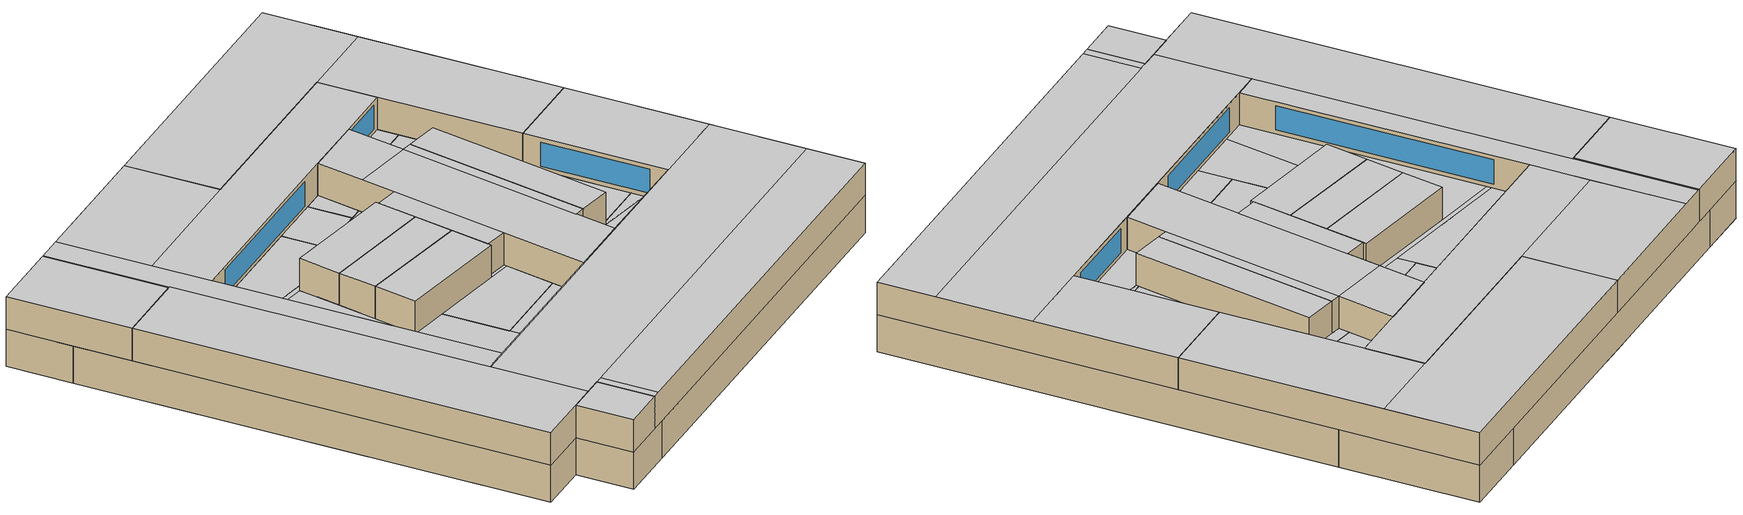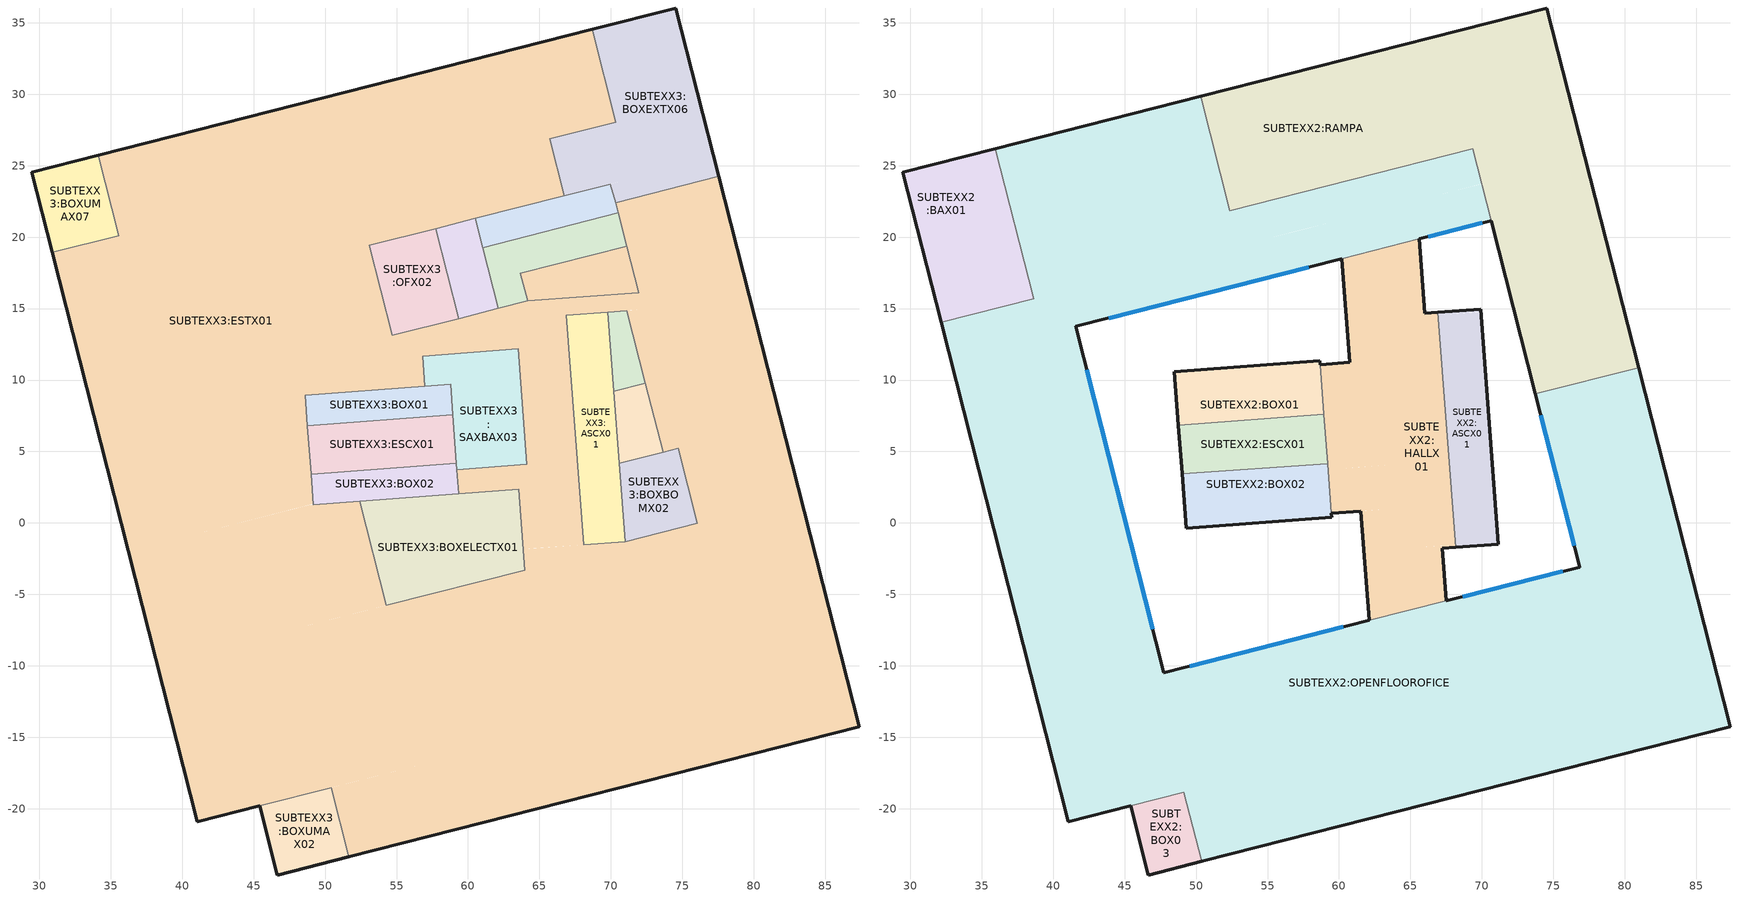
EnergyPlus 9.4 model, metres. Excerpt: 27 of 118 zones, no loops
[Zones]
SUBTEXX3:ESTX01
 floor to SUBTEXX4:BOX03 (Gertrudis Floor): 74.71,5.22 73.65,4.95 71.12,14.85 72.24,14.94 z-9.1; 72.24,14.94 66.89,14.53 66.89,14.58 72,15.88 z-9.1; 66.91,14.24 64.98,14.09 66.89,14.58 z-9.1; 54.69,13.12 49.8,11.87 49.57,12.74 54.47,13.99 z-9.1; 72,15.88 50.19,10.32 49.8,11.87 64.17,15.53 71.93,16.12 z-9.1
 floor to SUBTEXX4:ESTX01 (Gertrudis Floor): 54.24,-5.57 38.21,-9.66 36.25,-1.97 48.86,1.24 52.44,1.51 z-9.1; 64.56,-1.79 63.87,-1.84 63.54,2.35 64.24,2.4 z-9.1; 64.24,2.4 59.36,2.03 59.23,3.73 64.12,4.1 z-9.1; 68.1,-1.52 64.56,-1.79 64.04,5.11 67.53,6 z-9.1; 70.99,-1.3 63.97,-3.09 63.87,-1.84 z-9.1; 54.29,-5.77 38.26,-9.85 38.21,-9.66 54.24,-5.57 z-9.1; 65.27,-19.89 51.66,-23.36 50.42,-18.52 64.88,-14.83 z-9.1; 64.88,-14.83 41.07,-20.9 38.26,-9.85 63.98,-3.3 z-9.1; 80.15,-16.1 65.27,-19.89 63.97,-3.09 76.05,-0.01 z-9.1; 87.37,-14.26 80.15,-16.1 74.09,7.68 81.31,9.52 z-9.1; 40.9,-0.78 36.25,-1.97 30.92,18.93 35.57,20.11 z-9.1; 70.34,28.05 65.71,26.87 64.02,33.35 68.68,34.54 z-9.1; 66.75,22.9 56.18,20.21 55.36,31.14 64.02,33.35 z-9.1; 67.53,6 64.04,5.11 63.51,12.17 67.05,12.44 z-9.1; 67.05,12.44 56.83,11.67 56.8,12 64.98,14.09 66.91,14.24 z-9.1; 56.18,20.21 53.09,19.42 50.42,29.88 55.36,31.14 z-9.1; 54.47,13.99 49.57,12.74 47.8,19.71 47.1,29.04 50.42,29.88 z-9.1; 50.19,10.32 48.54,9.9 47.8,19.71 z-9.1; 56.98,9.58 48.61,8.95 48.54,9.9 56.8,12 z-9.1; 49.18,1.33 40.9,-0.78 34.14,25.73 47.1,29.04 z-9.1; 81.31,9.52 74.09,7.68 70.33,22.42 77.55,24.26 z-9.1
 wall to SUBTEXX3:BOXUMAX07 (Tabique Interior_Sin_Aislacion_Rev): 34.14,25.73 35.57,20.11 30.92,18.93 z-9.1:-5.7
 wall to SUBTEXX3:BOXEXTX06 (Tabique Interior_Sin_Aislacion): 77.55,24.26 70.33,22.42 / 66.75,22.9 65.71,26.87 70.34,28.05 68.68,34.54 z-9.1:-5.7
 wall ground (CZ3 Non-Res Below-Grade Wall R-0 (0.0) C-1.14 (6.473) - 25): 68.68,34.54 34.14,25.73 z-9.1:-5.7
 wall ground (CZ3 Non-Res Below-Grade Wall R-0 (0.0) C-1.14 (6.473) - 26): 30.92,18.93 41.07,-20.9 z-9.1:-5.7
 wall ground (CZ3 Non-Res Below-Grade Wall R-0 (0.0) C-1.14 (6.473) - 27): 41.07,-20.9 45.43,-19.79 z-9.1:-5.7
 wall to SUBTEXX3:BOXUMAX02 (Tabique Interior_Sin_Aislacion): 45.43,-19.79 50.42,-18.52 51.66,-23.36 z-9.1:-5.7
 wall ground (CZ3 Non-Res Below-Grade Wall R-0 (0.0) C-1.14 (6.473) - 28): 51.66,-23.36 87.37,-14.26 z-9.1:-5.7
 wall ground (CZ3 Non-Res Below-Grade Wall R-0 (0.0) C-1.14 (6.473) - 29): 87.37,-14.26 77.55,24.26 z-9.1:-5.7
 wall to SUBTEXX3:CAMX01 (Tabique Interior_Sin_Aislacion): 70.33,22.42 70.51,21.69 / 60.5,21.31 66.75,22.9 z-9.1:-5.7
 wall to SUBTEXX3:BAX01 (Tabique Interior_Sin_Aislacion): 70.51,21.69 71.11,19.37 / 64.17,15.53 62.1,15.01 z-9.1:-5.7
 wall to SUBTEXX3:OFX01 (Tabique Interior_Sin_Aislacion): 71.11,19.37 71.93,16.12 64.17,15.53 z-9.1:-5.7
 wall to SUBTEXX3:BOXESTAX05 (Tabique Interior_Sin_Aislacion): 62.1,15.01 59.34,14.3 / 57.74,20.6 60.5,21.31 z-9.1:-5.7
 wall to SUBTEXX3:OFX02 (Tabique Interior_Sin_Aislacion): 59.34,14.3 54.69,13.12 53.09,19.42 57.74,20.6 z-9.1:-5.7
 wall to SUBTEXX3:COX01 (Tabique Interior_Sin_Aislacion): 72.41,9.79 73.65,4.95 z-9.1:-5.7
 wall to SUBTEXX3:BOX04 (Tabique Interior_Sin_Aislacion): 69.78,14.75 71.12,14.85 72.41,9.79 z-9.1:-5.7
 wall to SUBTEXX3:BOXBOMX02 (Tabique Interior_Sin_Aislacion): 73.65,4.95 74.71,5.22 76.05,-0.01 70.99,-1.3 z-9.1:-5.7
 wall to SUBTEXX3:ASCX01 (Tabique Interior_Sin_Aislacion): 70.99,-1.3 68.1,-1.52 66.89,14.53 69.78,14.75 z-9.1:-5.7
 wall to SUBTEXX3:SAXBAX03 (Tabique Interior_Sin_Aislacion): 56.98,9.58 56.83,11.67 63.51,12.17 64.12,4.1 59.23,3.73 z-9.1:-5.7
 wall to SUBTEXX3:BOX02 (Tabique Interior_Sin_Aislacion): 59.23,3.73 59.36,2.03 / 52.44,1.51 49.19,1.27 49.02,3.41 z-9.1:-5.7
 wall to SUBTEXX3:BOXELECTX01 (Tabique Interior_Sin_Aislacion): 59.36,2.03 63.54,2.35 63.98,-3.3 54.29,-5.77 52.44,1.51 z-9.1:-5.7
 wall to SUBTEXX3:BOX01 (Tabique Interior_Sin_Aislacion): 48.77,6.8 48.61,8.95 56.98,9.58 z-9.1:-5.7
 wall to SUBTEXX3:ESCX01 (Tabique Interior_Sin_Aislacion): 49.02,3.41 48.77,6.8 z-9.1:-5.7
 ceiling ground (CZ3 Non-Res Roof Ins Entirely above Deck R-19.9c.i. (3.5c.i.) U-.048 (.273)): 66,14.67 69.92,14.96 69.84,15.96 65.93,15.67 z-5.7; 69.93,14.76 71.12,14.85 70.82,16.03 69.84,15.96 z-5.7; 73.65,4.95 74.71,5.22 71.93,16.12 70.82,16.03 z-5.7; 71.15,-1.49 76.32,-1.1 76.05,-0.01 71.14,-1.27 z-5.7; 67.51,-5.44 76.83,-3.09 76.32,-1.1 67.24,-1.79 z-5.7; 55.02,-8.62 62.1,-6.82 61.88,-3.83 54.29,-5.77 z-5.7; 50.02,-9.9 55.02,-8.62 52.85,-0.11 49.31,-0.38 z-5.7; 47.75,-10.48 50.02,-9.9 48.48,10.59 42.5,10.14 z-5.7; 42.5,10.14 56.86,11.22 56.83,11.67 42.38,10.59 z-5.7; 55.09,11.54 60.69,11.96 60.49,14.6 54.69,13.12 z-5.7; 42.38,10.59 55.09,11.54 53.74,16.85 41.58,13.75 z-5.7
SUBTEXX3:BOXEXTX06
 floor to SUBTEXX4:ESTX01 (Gertrudis Floor): 71.68,22.76 70.33,22.42 69.95,23.71 71.35,24.07 z-9.1; 71.35,24.07 66.75,22.9 65.71,26.87 70.34,28.05 z-9.1; 77.55,24.26 71.68,22.76 68.68,34.54 74.55,36.03 z-9.1
 wall ground (CZ3 Non-Res Below-Grade Wall R-0 (0.0) C-1.14 (6.473) - 30): 77.55,24.26 74.55,36.03 z-9.1:-5.7
 wall ground (CZ3 Non-Res Below-Grade Wall R-0 (0.0) C-1.14 (6.473) - 31): 74.55,36.03 68.68,34.54 z-9.1:-5.7
 wall to SUBTEXX3:CAMX01 (Tabique Interior_Sin_Aislacion): 66.75,22.9 69.95,23.71 70.33,22.42 z-9.1:-5.7
SUBTEXX3:BOXUMAX02
 floor to SUBTEXX4:BOXVINX02 (Gertrudis Floor): 51.66,-23.36 46.67,-24.63 45.43,-19.79 50.42,-18.52 z-9.1
 wall ground (CZ3 Non-Res Below-Grade Wall R-0 (0.0) C-1.14 (6.473) - 32): 45.43,-19.79 46.67,-24.63 z-9.1:-5.7
 wall ground (CZ3 Non-Res Below-Grade Wall R-0 (0.0) C-1.14 (6.473) - 33): 46.67,-24.63 51.66,-23.36 z-9.1:-5.7
SUBTEXX3:BAX01
 floor to SUBTEXX4:BOX03 (Gertrudis Floor): 64.17,15.53 62.1,15.01 61.88,15.88 63.94,16.41 z-9.1
 floor to SUBTEXX4:ESTX01 (Gertrudis Floor): 71.11,19.37 63.67,17.47 63.08,19.8 70.51,21.69 z-9.1; 63.94,16.41 61.88,15.88 61.02,19.27 63.08,19.8 z-9.1
 wall to SUBTEXX3:OFX01 (Tabique Interior_Sin_Aislacion_Rev): 64.17,15.53 63.67,17.47 71.11,19.37 z-9.1:-5.7
 wall to SUBTEXX3:CAMX01 (Tabique Interior_Sin_Aislacion): 70.51,21.69 61.02,19.27 z-9.1:-5.7
 wall to SUBTEXX3:BOXESTAX05 (Tabique Interior_Sin_Aislacion): 61.02,19.27 62.1,15.01 z-9.1:-5.7
 ceiling ground (CZ3 Non-Res Roof Ins Entirely above Deck R-19.9c.i. (3.5c.i.) U-.048 (.273)): 65.75,18 71.11,19.37 70.65,21.16 65.61,19.87 z-5.7
SUBTEXX3:CAMX01
 floor to SUBTEXX4:ESTX01 (Gertrudis Floor): 70.51,21.69 61.02,19.27 60.5,21.31 69.95,23.71 70.33,22.42 z-9.1
 wall to SUBTEXX3:BOXESTAX05 (Tabique Interior_Sin_Aislacion): 60.5,21.31 61.02,19.27 z-9.1:-5.7
SUBTEXX3:OFX02
 floor to SUBTEXX4:BOX03 (Gertrudis Floor): 59.34,14.3 54.69,13.12 54.47,13.99 59.12,15.18 z-9.1
 floor to SUBTEXX4:ESTX01 (Gertrudis Floor): 59.12,15.18 54.47,13.99 53.09,19.42 57.74,20.6 z-9.1
 wall to SUBTEXX3:BOXESTAX05 (Tabique Interior_Sin_Aislacion): 59.34,14.3 57.74,20.6 z-9.1:-5.7
 ceiling ground (CZ3 Non-Res Roof Ins Entirely above Deck R-19.9c.i. (3.5c.i.) U-.048 (.273)): 54.69,13.12 59.34,14.3 58.39,18.03 53.74,16.85 z-5.7
SUBTEXX3:BOXESTAX05
 floor to SUBTEXX4:BOX03 (Gertrudis Floor): 62.1,15.01 59.34,14.3 59.12,15.18 61.88,15.88 z-9.1
 floor to SUBTEXX4:ESTX01 (Gertrudis Floor): 61.88,15.88 59.12,15.18 57.74,20.6 60.5,21.31 z-9.1
 ceiling ground (CZ3 Non-Res Roof Ins Entirely above Deck R-19.9c.i. (3.5c.i.) U-.048 (.273)): 59.34,14.3 60.49,14.6 60.2,18.49 58.39,18.03 z-5.7
SUBTEXX3:ASCX01
 floor to SUBTEXX4:ASCX01 (Gertrudis Floor): 70.99,-1.3 68.1,-1.52 66.89,14.53 69.78,14.75 z-9.1
 wall to SUBTEXX3:BOXBOMX02 (Tabique Interior_Sin_Aislacion): 70.99,-1.3 70.58,4.16 z-9.1:-5.7
 wall to SUBTEXX3:COX01 (Tabique Interior_Sin_Aislacion): 70.58,4.16 70.2,9.23 z-9.1:-5.7
 wall to SUBTEXX3:BOX04 (Tabique Interior_Sin_Aislacion): 70.2,9.23 69.78,14.75 z-9.1:-5.7
SUBTEXX3:SAXBAX03
 floor to SUBTEXX4:ESTX01 (Gertrudis Floor): 64.12,4.1 59.23,3.73 58.78,9.71 63.67,10.08 z-9.1; 63.67,10.08 56.98,9.58 56.83,11.67 63.51,12.17 z-9.1
 wall to SUBTEXX3:BOX01 (Tabique Interior_Sin_Aislacion_Rev): 56.98,9.58 58.78,9.71 58.94,7.57 z-9.1:-5.7
 wall to SUBTEXX3:ESCX01 (Tabique Interior_Sin_Aislacion): 58.94,7.57 59.2,4.18 z-9.1:-5.7
 wall to SUBTEXX3:BOX02 (Tabique Interior_Sin_Aislacion): 59.2,4.18 59.23,3.73 z-9.1:-5.7
 ceiling ground (CZ3 Non-Res Roof Ins Entirely above Deck R-19.9c.i. (3.5c.i.) U-.048 (.273)): 56.86,11.22 58.66,11.36 58.62,11.81 56.83,11.67 z-5.7; 58.68,11.08 60.75,11.24 60.69,11.96 58.62,11.81 z-5.7
SUBTEXX3:BOXELECTX01
 floor to SUBTEXX4:ESTX01 (Gertrudis Floor): 63.98,-3.3 54.29,-5.77 52.44,1.51 63.54,2.35 z-9.1
 wall to SUBTEXX3:BOX02 (Tabique Interior_Sin_Aislacion_Rev): 59.36,2.03 52.44,1.51 z-9.1:-5.7
 ceiling ground (CZ3 Non-Res Roof Ins Entirely above Deck R-19.9c.i. (3.5c.i.) U-.048 (.273)): 59.48,0.39 61.55,0.54 61.53,0.82 59.46,0.66 z-5.7; 54.29,-5.77 61.88,-3.83 61.55,0.54 52.85,-0.11 z-5.7
SUBTEXX3:OFX01
 floor to SUBTEXX4:BOX03 (Gertrudis Floor): 71.93,16.12 64.17,15.53 63.94,16.41 71.38,18.3 z-9.1
 floor to SUBTEXX4:ESTX01 (Gertrudis Floor): 71.38,18.3 63.94,16.41 63.67,17.47 71.11,19.37 z-9.1
 ceiling ground (CZ3 Non-Res Roof Ins Entirely above Deck R-19.9c.i. (3.5c.i.) U-.048 (.273)): 65.93,15.67 71.93,16.12 71.11,19.37 65.75,18 z-5.7
SUBTEXX3:BOXBOMX02
 floor to SUBTEXX4:BOX03 (Gertrudis Floor): 76.05,-0.01 70.99,-1.3 70.58,4.16 74.71,5.22 z-9.1
 wall to SUBTEXX3:COX01 (Tabique Interior_Sin_Aislacion): 73.65,4.95 70.58,4.16 z-9.1:-5.7
 ceiling ground (CZ3 Non-Res Roof Ins Entirely above Deck R-19.9c.i. (3.5c.i.) U-.048 (.273)): 71.14,-1.27 76.05,-0.01 74.71,5.22 70.73,4.2 z-5.7
SUBTEXX3:COX01
 floor to SUBTEXX4:BOX03 (Gertrudis Floor): 73.65,4.95 70.58,4.16 70.2,9.23 72.41,9.79 z-9.1
 wall to SUBTEXX3:BOX04 (Tabique Interior_Sin_Aislacion): 72.41,9.79 70.2,9.23 z-9.1:-5.7
 ceiling ground (CZ3 Non-Res Roof Ins Entirely above Deck R-19.9c.i. (3.5c.i.) U-.048 (.273)): 70.73,4.2 73.65,4.95 72.41,9.79 70.35,9.26 z-5.7
SUBTEXX3:BOX04
 floor to SUBTEXX4:BOX03 (Gertrudis Floor): 72.41,9.79 70.2,9.23 69.78,14.75 71.12,14.85 z-9.1
 ceiling ground (CZ3 Non-Res Roof Ins Entirely above Deck R-19.9c.i. (3.5c.i.) U-.048 (.273)): 70.35,9.26 72.41,9.79 71.12,14.85 69.93,14.76 z-5.7
SUBTEXX3:BOX01
 floor to SUBTEXX4:BOX01 (Gertrudis Floor): 58.94,7.57 48.77,6.8 48.61,8.95 58.78,9.71 z-9.1
 wall to SUBTEXX3:ESCX01 (Tabique Interior_Sin_Aislacion): 48.77,6.8 58.94,7.57 z-9.1:-5.7
SUBTEXX3:ESCX01
 floor to SUBTEXX4:ESCX01 (Gertrudis Floor): 59.2,4.18 49.02,3.41 48.77,6.8 58.94,7.57 z-9.1
 wall to SUBTEXX3:BOX02 (Tabique Interior_Sin_Aislacion): 49.02,3.41 59.2,4.18 z-9.1:-5.7
SUBTEXX3:BOX02
 floor to SUBTEXX4:BOX02 (Gertrudis Floor): 59.36,2.03 49.19,1.27 49.02,3.41 59.2,4.18 z-9.1
SUBTEXX3:BOXUMAX07
 floor to SUBTEXX4:BOXVINX01 (Gertrudis Floor): 35.57,20.11 30.92,18.93 29.49,24.55 34.14,25.73 z-9.1
 wall ground (CZ3 Non-Res Below-Grade Wall R-0 (0.0) C-1.14 (6.473) - 23): 34.14,25.73 29.49,24.55 z-9.1:-5.7
 wall ground (CZ3 Non-Res Below-Grade Wall R-0 (0.0) C-1.14 (6.473) - 24): 29.49,24.55 30.92,18.93 z-9.1:-5.7
SUBTEXX2:OPENFLOOROFICE
 floor to SUBTEXX3:ESTX01 (Gertrudis Floor): 47.54,-19.25 41.07,-20.9 32.17,14.03 38.63,15.68 z-5.7; 66.75,22.9 53.09,19.42 52.46,21.89 66.1,25.37 z-5.7; 52.35,21.86 40.29,18.79 38.26,26.78 50.31,29.86 z-5.7; 53.74,16.85 41.58,13.75 40.29,18.79 52.46,21.89 z-5.7; 47.75,-10.48 45.45,-11.06 35.95,26.19 38.26,26.78 z-5.7; 80.15,-16.1 51.66,-23.36 50.42,-18.52 78.91,-11.26 z-5.7; 78.91,-11.26 47.54,-19.25 45.45,-11.06 67.51,-5.44 76.83,-3.09 z-5.7; 87.37,-14.26 80.15,-16.1 73.74,9.03 80.96,10.87 z-5.7
 floor to SUBTEXX3:BOXEXTX06 (Gertrudis Floor): 70.33,22.42 69.95,23.71 69.99,23.73 z-5.7; 69.99,23.73 66.75,22.9 66.1,25.37 69.36,26.2 z-5.7
 floor to SUBTEXX3:BOXUMAX02 (Gertrudis Floor): 51.66,-23.36 50.38,-23.69 49.14,-18.84 50.42,-18.52 z-5.7
 floor to SUBTEXX3:BAX01 (Gertrudis Floor): 70.65,21.16 61.15,18.74 61.02,19.27 70.51,21.69 z-5.7
 floor to SUBTEXX3:CAMX01 (Gertrudis Floor): 70.51,21.69 61.02,19.27 60.5,21.31 69.95,23.71 70.33,22.42 z-5.7
 floor to SUBTEXX3:OFX02 (Gertrudis Floor): 58.39,18.03 53.74,16.85 53.09,19.42 57.74,20.6 z-5.7
 floor to SUBTEXX3:BOXESTAX05 (Gertrudis Floor): 61.15,18.74 58.39,18.03 57.74,20.6 60.5,21.31 z-5.7
 wall outside (CZ3 Non-Res Wall Steel-Framed R-13.1+R-4c.i. (2.3+0.7c.i.) U-.084 (.479)): 73.74,9.03 76.83,-3.09 67.51,-5.44 / 62.1,-6.82 47.75,-10.48 41.58,13.75 60.2,18.49 / 65.61,19.87 70.65,21.16 z-5.7:-2.75
 wall to SUBTEXX2:RAMPA (Tabique Interior_Sin_Aislacion): 70.65,21.16 69.36,26.2 52.35,21.86 50.31,29.86 / 80.96,10.87 73.74,9.03 z-5.7:-2.75
 wall ground (CZ3 Non-Res Below-Grade Wall R-0 (0.0) C-1.14 (6.473) - 12): 50.31,29.86 35.95,26.19 z-5.7:-2.75
 wall to SUBTEXX2:BAX01 (Tabique Interior_Sin_Aislacion): 35.95,26.19 38.63,15.68 32.17,14.03 z-5.7:-2.75
 wall ground (CZ3 Non-Res Below-Grade Wall R-0 (0.0) C-1.14 (6.473) - 13): 32.17,14.03 41.07,-20.9 z-5.7:-2.75
 wall ground (CZ3 Non-Res Below-Grade Wall R-0 (0.0) C-1.14 (6.473) - 14): 41.07,-20.9 45.43,-19.79 z-5.7:-2.75
 wall to SUBTEXX2:BOX03 (Tabique Interior_Sin_Aislacion): 45.43,-19.79 49.14,-18.84 50.38,-23.69 z-5.7:-2.75
 wall ground (CZ3 Non-Res Below-Grade Wall R-0 (0.0) C-1.14 (6.473) - 15): 50.38,-23.69 87.37,-14.26 z-5.7:-2.75
 wall ground (CZ3 Non-Res Below-Grade Wall R-0 (0.0) C-1.14 (6.473) - 16): 87.37,-14.26 80.96,10.87 z-5.7:-2.75
 wall to SUBTEXX2:HALLX01 (Tabique Interior_Sin_Aislacion): 67.51,-5.44 62.1,-6.82 / 60.2,18.49 65.61,19.87 z-5.7:-2.75
 window (CZ3 Non-Res Vertical Metal framing - All other U-.65 (3.69) - 1001): 74.13,7.52 76.44,-1.58 / 75.67,-3.38 68.68,-5.15 / 60.31,-7.28 49.54,-10.02 / 46.98,-7.46 42.35,10.73 / 43.9,14.34 57.88,17.9 / 66.24,20.03 70.02,21 z-5.33:-3.12
 ceiling to SUBTEXX1:OPENFLOOROFICE (Gertrudis Floor_Rev): 41.07,-20.9 47.64,-19.23 38.73,15.71 32.17,14.03 z-2.75; 40.29,18.79 52.35,21.86 50.31,29.86 38.26,26.78 z-2.75; 41.58,13.75 70.65,21.16 69.36,26.2 40.29,18.79 z-2.75; 45.55,-11.04 47.75,-10.48 38.26,26.78 36.05,26.22 z-2.75; 45.56,-11.06 76.83,-3.09 67.51,-5.44 45.55,-11.04 z-2.75; 51.08,-23.51 87.37,-14.26 86.13,-9.41 49.84,-18.66 z-2.75; 47.64,-19.23 86.13,-9.41 84.05,-1.25 45.56,-11.06 z-2.75
 ceiling to SUBTEXX1:RAMPA (Gertrudis Floor_Rev): 76.83,-3.09 84.05,-1.25 80.96,10.87 73.74,9.03 z-2.75
 ceiling to SUBTEXX1:BOX01Q1 (Gertrudis Floor_Rev): 50.38,-23.69 51.08,-23.51 49.84,-18.66 49.14,-18.84 z-2.75
 ceiling to SUBTEXX1:BAX01 (Gertrudis Floor_Rev): 38.63,15.68 38.73,15.71 36.05,26.22 35.95,26.19 z-2.75
SUBTEXX2:RAMPA
 floor to SUBTEXX3:ESTX01 (Gertrudis Floor): 70.34,28.05 65.71,26.87 64.02,33.35 68.68,34.54 z-5.7; 66.1,25.37 52.35,21.86 50.31,29.86 64.02,33.35 z-5.7; 80.96,10.87 73.74,9.03 70.33,22.42 77.55,24.26 z-5.7
 floor to SUBTEXX3:BOXEXTX06 (Gertrudis Floor): 71.68,22.76 70.33,22.42 69.36,26.2 70.72,26.54 z-5.7; 70.72,26.54 66.1,25.37 65.71,26.87 70.34,28.05 z-5.7; 77.55,24.26 71.68,22.76 68.68,34.54 74.55,36.03 z-5.7
 wall outside (CZ3 Non-Res Wall Steel-Framed R-13.1+R-4c.i. (2.3+0.7c.i.) U-.084 (.479)): 70.65,21.16 73.74,9.03 z-5.7:-2.75
 wall ground (CZ3 Non-Res Below-Grade Wall R-0 (0.0) C-1.14 (6.473) - 17): 80.96,10.87 74.55,36.03 z-5.7:-2.75
 wall ground (CZ3 Non-Res Below-Grade Wall R-0 (0.0) C-1.14 (6.473) - 18): 74.55,36.03 50.31,29.86 z-5.7:-2.75
 ceiling to SUBTEXX1:OPENFLOOROFICE (Gertrudis Floor_Rev): 52.35,21.86 76.58,28.04 74.55,36.03 50.31,29.86 z-2.75
 ceiling to SUBTEXX1:RAMPA (Gertrudis Floor_Rev): 73.74,9.03 80.96,10.87 76.58,28.04 69.36,26.2 z-2.75
SUBTEXX2:HALLX01
 floor to SUBTEXX3:ESTX01 (Gertrudis Floor): 64.21,-6.28 62.1,-6.82 61.88,-3.83 63.98,-3.3 z-5.7; 64.88,-6.11 64.21,-6.28 63.54,2.35 64.24,2.4 z-5.7; 64.24,2.4 59.36,2.03 59.23,3.73 64.12,4.1 z-5.7; 68.1,-1.52 64.56,-1.79 63.51,12.17 67.05,12.44 z-5.7; 68.16,-1.72 67.24,-1.79 67.22,-1.59 68.15,-1.52 z-5.7; 67.51,-5.44 64.88,-6.11 64.56,-1.79 67.22,-1.59 z-5.7; 66,14.67 60.52,14.26 60.49,14.6 64.17,15.53 65.93,15.67 z-5.7; 67.05,12.44 60.69,11.96 60.52,14.26 66.88,14.73 z-5.7
 floor to SUBTEXX3:ASCX01 (Gertrudis Floor): 68.15,-1.52 68.1,-1.52 66.89,14.53 66.94,14.54 z-5.7
 floor to SUBTEXX3:SAXBAX03 (Gertrudis Floor): 61.3,3.89 59.23,3.73 58.68,11.08 60.75,11.24 z-5.7; 64.12,4.1 61.3,3.89 60.69,11.96 63.51,12.17 z-5.7
 floor to SUBTEXX3:BOXELECTX01 (Gertrudis Floor): 63.98,-3.3 61.88,-3.83 61.53,0.82 63.65,0.98 z-5.7; 63.65,0.98 59.46,0.66 59.36,2.03 63.54,2.35 z-5.7
 floor to SUBTEXX3:OFX01 (Gertrudis Floor): 65.93,15.67 64.17,15.53 63.67,17.47 65.75,18 z-5.7
 floor to SUBTEXX3:BAX01 (Gertrudis Floor): 65.75,18 63.67,17.47 63.22,19.26 65.61,19.87 z-5.7; 64.17,15.53 62.1,15.01 61.15,18.74 63.22,19.26 z-5.7
 floor to SUBTEXX3:BOXESTAX05 (Gertrudis Floor): 62.1,15.01 60.49,14.6 60.2,18.49 61.15,18.74 z-5.7
 wall outside (CZ3 Non-Res Wall Steel-Framed R-13.1+R-4c.i. (2.3+0.7c.i.) U-.084 (.479)): 66.93,14.74 66,14.67 65.61,19.87 / 60.2,18.49 60.75,11.24 58.68,11.08 / 59.46,0.66 61.53,0.82 62.1,-6.82 / 67.51,-5.44 67.24,-1.79 68.16,-1.72 z-5.7:-2.75
 wall to SUBTEXX2:ASCX01 (Tabique Interior_Sin_Aislacion): 68.16,-1.72 66.93,14.74 z-5.7:-2.75
 wall to SUBTEXX2:BOX01 (Tabique Interior_Sin_Aislacion): 58.68,11.08 58.94,7.6 z-5.7:-2.75
 wall to SUBTEXX2:ESCX01 (Tabique Interior_Sin_Aislacion): 58.94,7.6 59.2,4.13 z-5.7:-2.75
 wall to SUBTEXX2:BOX02 (Tabique Interior_Sin_Aislacion): 59.2,4.13 59.46,0.66 z-5.7:-2.75
 ceiling to SUBTEXX1:HALLX01 (Gertrudis Floor_Rev): 59.46,0.66 61.53,0.82 60.75,11.24 58.68,11.08 z-2.75; 60.52,14.26 66,14.67 65.61,19.87 60.2,18.49 z-2.75; 67.24,-1.79 68.16,-1.72 66.93,14.74 66,14.67 z-2.75; 62.1,-6.82 67.51,-5.44 66,14.67 60.52,14.26 z-2.75
SUBTEXX2:ASCX01
 floor to SUBTEXX3:ESTX01 (Gertrudis Floor): 69.93,14.76 66.94,14.54 66.93,14.74 69.92,14.96 z-5.7; 70.99,-1.3 69.88,-1.59 68.16,-1.72 68.15,-1.52 z-5.7; 71.15,-1.49 69.88,-1.59 71.14,-1.27 z-5.7
 floor to SUBTEXX3:ASCX01 (Gertrudis Floor): 70.99,-1.3 68.15,-1.52 66.94,14.54 69.78,14.75 z-5.7
 floor to SUBTEXX3:BOXBOMX02 (Gertrudis Floor): 71.14,-1.27 70.99,-1.3 70.58,4.16 70.73,4.2 z-5.7
 floor to SUBTEXX3:COX01 (Gertrudis Floor): 70.73,4.2 70.58,4.16 70.2,9.23 70.35,9.26 z-5.7
 floor to SUBTEXX3:BOX04 (Gertrudis Floor): 70.35,9.26 70.2,9.23 69.78,14.75 69.93,14.76 z-5.7
 wall outside (CZ3 Non-Res Wall Steel-Framed R-13.1+R-4c.i. (2.3+0.7c.i.) U-.084 (.479)): 68.16,-1.72 71.15,-1.49 69.92,14.96 66.93,14.74 z-5.7:-2.75
 ceiling to SUBTEXX1:ASCX01 (Gertrudis Floor_Rev): 68.16,-1.72 71.15,-1.49 69.92,14.96 66.93,14.74 z-2.75
SUBTEXX2:BOX01
 floor to SUBTEXX3:ESTX01 (Gertrudis Floor): 56.98,9.58 48.61,8.95 48.48,10.59 56.86,11.22 z-5.7
 floor to SUBTEXX3:BOX01 (Gertrudis Floor): 58.94,7.6 48.77,6.84 48.61,8.95 58.78,9.71 z-5.7
 floor to SUBTEXX3:SAXBAX03 (Gertrudis Floor): 58.78,9.71 56.98,9.58 56.86,11.22 58.66,11.36 z-5.7
 wall outside (CZ3 Non-Res Wall Steel-Framed R-13.1+R-4c.i. (2.3+0.7c.i.) U-.084 (.479)): 58.68,11.08 58.66,11.36 48.48,10.59 48.77,6.84 z-5.7:-2.75
 wall to SUBTEXX2:ESCX01 (Tabique Interior_Sin_Aislacion): 48.77,6.84 58.94,7.6 z-5.7:-2.75
 ceiling to SUBTEXX1:BOX01 (Gertrudis Floor_Rev): 48.77,6.84 58.94,7.6 58.66,11.36 48.48,10.59 z-2.75
SUBTEXX2:ESCX01
 floor to SUBTEXX3:BOX01 (Gertrudis Floor): 58.94,7.57 48.77,6.8 48.77,6.84 58.94,7.6 z-5.7
 floor to SUBTEXX3:ESCX01 (Gertrudis Floor): 59.2,4.18 53.47,3.75 49.02,3.45 48.77,6.8 58.94,7.57 z-5.7
 floor to SUBTEXX3:BOX02 (Gertrudis Floor): 59.2,4.13 53.47,3.75 59.2,4.18 z-5.7
 wall outside (CZ3 Non-Res Wall Steel-Framed R-13.1+R-4c.i. (2.3+0.7c.i.) U-.084 (.479)): 48.77,6.84 49.02,3.45 z-5.7:-2.75
 wall to SUBTEXX2:BOX02 (Tabique Interior_Sin_Aislacion): 49.02,3.45 59.2,4.13 z-5.7:-2.75
 ceiling to SUBTEXX1:ESCX01 (Gertrudis Floor_Rev): 49.02,3.45 59.2,4.13 58.94,7.6 48.77,6.84 z-2.75
SUBTEXX2:BOX02
 floor to SUBTEXX3:ESTX01 (Gertrudis Floor): 52.85,-0.11 49.31,-0.38 49.19,1.27 52.44,1.51 z-5.7
 floor to SUBTEXX3:ESCX01 (Gertrudis Floor): 53.47,3.75 49.02,3.41 49.02,3.45 z-5.7
 floor to SUBTEXX3:BOX02 (Gertrudis Floor): 59.36,2.03 49.19,1.27 49.02,3.41 53.47,3.75 59.2,4.13 z-5.7
 floor to SUBTEXX3:BOXELECTX01 (Gertrudis Floor): 59.48,0.39 52.85,-0.11 52.44,1.51 59.36,2.03 z-5.7
 wall outside (CZ3 Non-Res Wall Steel-Framed R-13.1+R-4c.i. (2.3+0.7c.i.) U-.084 (.479)): 49.02,3.45 49.31,-0.38 59.48,0.39 59.46,0.66 z-5.7:-2.75
 ceiling to SUBTEXX1:BOX02 (Gertrudis Floor_Rev): 49.31,-0.38 59.48,0.39 59.2,4.13 49.02,3.45 z-2.75
SUBTEXX2:BOX03
 floor to SUBTEXX3:BOXUMAX02 (Gertrudis Floor): 50.38,-23.69 46.67,-24.63 45.43,-19.79 49.14,-18.84 z-5.7
 wall ground (CZ3 Non-Res Below-Grade Wall R-0 (0.0) C-1.14 (6.473) - 21): 45.43,-19.79 46.67,-24.63 z-5.7:-2.75
 wall ground (CZ3 Non-Res Below-Grade Wall R-0 (0.0) C-1.14 (6.473) - 22): 46.67,-24.63 50.38,-23.69 z-5.7:-2.75
 ceiling to SUBTEXX1:BOX01Q1 (Gertrudis Floor_Rev): 46.67,-24.63 50.38,-23.69 49.14,-18.84 45.43,-19.79 z-2.75
SUBTEXX2:BAX01
 floor to SUBTEXX3:BOXUMAX07 (Gertrudis Floor): 35.57,20.11 30.92,18.93 29.49,24.55 34.14,25.73 z-5.7
 floor to SUBTEXX3:ESTX01 (Gertrudis Floor): 36.82,15.22 32.17,14.03 30.92,18.93 35.57,20.11 z-5.7; 38.63,15.68 36.82,15.22 34.14,25.73 35.95,26.19 z-5.7
 wall ground (CZ3 Non-Res Below-Grade Wall R-0 (0.0) C-1.14 (6.473) - 19): 35.95,26.19 29.49,24.55 z-5.7:-2.75
 wall ground (CZ3 Non-Res Below-Grade Wall R-0 (0.0) C-1.14 (6.473) - 20): 29.49,24.55 32.17,14.03 z-5.7:-2.75
 ceiling to SUBTEXX1:BAX01 (Gertrudis Floor_Rev): 32.17,14.03 38.63,15.68 35.95,26.19 29.49,24.55 z-2.75
[Building]
Building: North Axis {deg}=0; Terrain=Suburbs; Loads Convergence Tolerance Value {W}=0.04; Temperature Convergence Tolerance Value {deltaC}=0.4; Solar Distribution=FullExterior; Maximum Number of Warmup Days=25; Minimum Number of Warmup Days=6
[Site:Location]
GERTUDRIS (01-01:31-12)  (01-01:31-12): Latitude {deg}=-33.38; Longitude {deg}=-70.78; Time Zone {hr}=-4; Elevation {m}=474
[SizingPeriod:DesignDay] Day of Month=15; Humidity Condition Type=WetBulb; Barometric Pressure {Pa}=95758.8; Wind Direction {deg}=0; Rain Indicator=No; Snow Indicator=No
Name | Month | Day Type | Maximum Dry-Bulb Temperature {C} | Daily Dry-Bulb Temperature Range {deltaC} | Wetbulb or DewPoint at Maximum Dry-Bulb {C} | Wind Speed {m/s} | Daylight Saving Time Indicator | Solar Model Indicator | Sky Clearness
Summer Design Day in GERTUDRIS (01-01:31-12) Jun | 6 | SummerDesignDay | 31.8 | 17 | 17.6 | 0 | Yes | ASHRAEClearSky | 0.98
Winter Design Day in GERTUDRIS (01-01:31-12) | 7 | WinterDesignDay | -1.1 | 0 | -1.1 | 7.3 | No |  | 0
[Site:GroundTemperature:BuildingSurface]
18, 18, 18, 18, 18, 18, 18, 18, 18, 18, 18, 18
[Site:GroundTemperature:FCfactorMethod]
January Ground Temperature {C}=18.03; February Ground Temperature {C}=20.05; March Ground Temperature {C}=20.54; April Ground Temperature {C}=19.99; May Ground Temperature {C}=17.11; June Ground Temperature {C}=13.95; July Ground Temperature {C}=11.03; August Ground Temperature {C}=8.95; September Ground Temperature {C}=8.41; October Ground Temperature {C}=9.49; November Ground Temperature {C}=11.96; December Ground Temperature {C}=15.03
[Site:GroundTemperature:Shallow]
14, 14, 14, 14, 14, 14, 14, 14, 14, 14, 14, 14
[Site:GroundTemperature:Deep]
14, 14, 14, 14, 14, 14, 14, 14, 14, 14, 14, 14
[Site:GroundReflectance]
0.2, 0.2, 0.2, 0.2, 0.2, 0.2, 0.2, 0.2, 0.2, 0.2, 0.2, 0.2
[Site:GroundReflectance:SnowModifier]
2, 2
[Material] Roughness=Rough; Thermal Absorptance=0.9
Name | Thickness {m} | Conductivity {W/m-K} | Density {kg/m3} | Specific Heat {J/kg-K} | Solar Absorptance | Visible Absorptance
Hormigon Armado Normal Nch853_.15 | 0.15 | 1.63 | 2400 | 920 | 0.6 | 0.6
Sobrelosa_.05 | 0.05 | 0.55 | 1400 | 1000 | 0.6 | 0.6
Terminacion_.01 | 0.01 | 0.5 | 1300 | 1000 | 0.7 | 0.7
Board insulation (Glass fiber board)_.1268 | 0.1268 | 0.036 | 160 | 840 | 0.7 | 0.7
Metal deck_.01 | 0.01 | 45.28 | 7824 | 500 | 0.7 | 0.7
Gypsum Plasterboard_.015 | 0.015 | 0.25 | 900 | 1000 | 0.5 | 0.5
0.75 in. Stucco_.019 | 0.019 | 1.3521 | 1858 | 840 | 0.7 | 0.7
0.625 in. gypsum board_.0159 | 0.0159 | 0.16 | 640 | 1150 | 0.7 | 0.7
Board insulation (Glass fiber board)_.0187 | 0.0187 | 0.036 | 160 | 840 | 0.7 | 0.7
Cast Concrete (Dense)_.1 | 0.1 | 1.4 | 2100 | 840 | 0.6 | 0.6
Board insulation (Glass fiber board)_.0661 | 0.0661 | 0.036 | 160 | 840 | 0.7 | 0.7
[Material:NoMass] Roughness=Rough; Thermal Resistance {m2-K/W}=0.18; Thermal Absorptance=0.9; Solar Absorptance=0.7; Visible Absorptance=0.7
7_RVAL_2; 8_RVAL_2
[WindowMaterial:SimpleGlazingSystem]
Simple CZ3 Non-Res Vertical Metal framing - All other U-.65 (3.69) - 1001: U-Factor {W/m2-K}=2.84; Solar Heat Gain Coefficient=0.4; Visible Transmittance=0.323
[Construction]
Gertrudis Floor: Hormigon Armado Normal Nch853_.15, Sobrelosa_.05, Terminacion_.01
Gertrudis Floor_Rev: Terminacion_.01, Sobrelosa_.05, Hormigon Armado Normal Nch853_.15
CZ3 Non-Res Roof Ins Entirely above Deck R-19.9c.i. (3.5c.i.) U-.048 (.273): Board insulation (Glass fiber board)_.1268, Metal deck_.01
Tabique Interior_Sin_Aislacion: Gypsum Plasterboard_.015, 7_RVAL_2, Gypsum Plasterboard_.015
Tabique Interior_Sin_Aislacion_Rev: Gypsum Plasterboard_.015, 8_RVAL_2, Gypsum Plasterboard_.015
CZ3 Non-Res Wall Steel-Framed R-13.1+R-4c.i. (2.3+0.7c.i.) U-.084 (.479): 0.75 in. Stucco_.019, 0.625 in. gypsum board_.0159, Board insulation (Glass fiber board)_.0661, Board insulation (Glass fiber board)_.0187, 0.625 in. gypsum board_.0159
Project internal mass: Cast Concrete (Dense)_.1
CZ3 Non-Res Vertical Metal framing - All other U-.65 (3.69) - 1001: Simple CZ3 Non-Res Vertical Metal framing - All other U-.65 (3.69) - 1001
[Construction:CfactorUndergroundWall] C-Factor {W/m2-K}=6.473
Name | Height {m}
CZ3 Non-Res Below-Grade Wall R-0 (0.0) C-1.14 (6.473) - 12; CZ3 Non-Res Below-Grade Wall R-0 (0.0) C-1.14 (6.473) - 13; CZ3 Non-Res Below-Grade Wall R-0 (0.0) C-1.14 (6.473) - 14; CZ3 Non-Res Below-Grade Wall R-0 (0.0) C-1.14 (6.473) - 15; CZ3 Non-Res Below-Grade Wall R-0 (0.0) C-1.14 (6.473) - 16; CZ3 Non-Res Below-Grade Wall R-0 (0.0) C-1.14 (6.473) - 17; CZ3 Non-Res Below-Grade Wall R-0 (0.0) C-1.14 (6.473) - 18; CZ3 Non-Res Below-Grade Wall R-0 (0.0) C-1.14 (6.473) - 19; CZ3 Non-Res Below-Grade Wall R-0 (0.0) C-1.14 (6.473) - 20; CZ3 Non-Res Below-Grade Wall R-0 (0.0) C-1.14 (6.473) - 21; CZ3 Non-Res Below-Grade Wall R-0 (0.0) C-1.14 (6.473) - 22 | 4.225
CZ3 Non-Res Below-Grade Wall R-0 (0.0) C-1.14 (6.473) - 23; CZ3 Non-Res Below-Grade Wall R-0 (0.0) C-1.14 (6.473) - 24; CZ3 Non-Res Below-Grade Wall R-0 (0.0) C-1.14 (6.473) - 25; CZ3 Non-Res Below-Grade Wall R-0 (0.0) C-1.14 (6.473) - 26; CZ3 Non-Res Below-Grade Wall R-0 (0.0) C-1.14 (6.473) - 27; CZ3 Non-Res Below-Grade Wall R-0 (0.0) C-1.14 (6.473) - 28; CZ3 Non-Res Below-Grade Wall R-0 (0.0) C-1.14 (6.473) - 29; CZ3 Non-Res Below-Grade Wall R-0 (0.0) C-1.14 (6.473) - 30; CZ3 Non-Res Below-Grade Wall R-0 (0.0) C-1.14 (6.473) - 31; CZ3 Non-Res Below-Grade Wall R-0 (0.0) C-1.14 (6.473) - 32; CZ3 Non-Res Below-Grade Wall R-0 (0.0) C-1.14 (6.473) - 33 | 7.4
[Zone] Type=1; Multiplier=1; Zone Inside Convection Algorithm=TARP; Part of Total Floor Area=Yes
Name | Volume {m3} | Floor Area {m2}
SUBTEXX2:OPENFLOOROFICE | 3572.23 | 1210.93
SUBTEXX2:RAMPA | 997.883 | 338.2654
SUBTEXX2:HALLX01 | 520.8738 | 176.5674
SUBTEXX2:ASCX01 | 146.0249 | 49.5
SUBTEXX2:BOX01 | 113.2889 | 38.403
SUBTEXX2:ESCX01 | 103.5096 | 35.088
SUBTEXX2:BOX02 | 114.1915 | 38.709
SUBTEXX2:BAX01 | 213.5167 | 72.3786
SUBTEXX2:BOX03 | 56.5212 | 19.1597
SUBTEXX3:BOXUMAX07 | 94.656 | 27.84
SUBTEXX3:ESTX01 | 6245.82 | 1837
SUBTEXX3:BOXEXTX06 | 322.8555 | 94.9575
SUBTEXX3:BOXUMAX02 | 87.55 | 25.75
SUBTEXX3:ASCX01 | 158.7486 | 46.6908
SUBTEXX3:BOXBOMX02 | 87.0648 | 25.6073
SUBTEXX3:COX01 | 46.3324 | 13.6272
SUBTEXX3:BOX04 | 32.9328 | 9.6861
SUBTEXX3:BOX01; SUBTEXX3:BOX02 | 74.562 | 21.93
SUBTEXX3:SAXBAX03 | 147.7978 | 43.47
SUBTEXX3:ESCX01 | 117.912 | 34.68
SUBTEXX3:BOXELECTX01 | 234.9272 | 69.0962
SUBTEXX3:OFX01 | 69.8107 | 20.5325
SUBTEXX3:BAX01 | 94.4398 | 27.7764
SUBTEXX3:CAMX01 | 69.8573 | 20.5463
SUBTEXX3:OFX02 | 106.08 | 31.2
SUBTEXX3:BOXESTAX05 | 62.985 | 18.525
[InternalMass]
SUBTEXX3:ESTX01 Internal mass: Construction=Project internal mass; Zone or ZoneList=SUBTEXX3:ESTX01; Surface Area {m2}=76
[People] Number of People Schedule=Office_OpenOff_Occ; Number of People Calculation Method=Area/Person; Zone Floor Area per Person {m2/person}=10; Fraction Radiant=0.3; Sensible Heat Fraction=AutoCalculate; Carbon Dioxide Generation Rate {m3/s-W}=3.82e-08; Enable ASHRAE 55 Comfort Warnings=Yes; Mean Radiant Temperature Calculation Type=ZoneAveraged; Work Efficiency Schedule=Work efficiency; Clothing Insulation Calculation Method=ClothingInsulationSchedule; Air Velocity Schedule=Default Air Velocity for Comfort Calculations
Name | Zone or ZoneList | Activity Level Schedule | Clothing Insulation Schedule
People SUBTEXX2:OPENFLOOROFICE | SUBTEXX2:OPENFLOOROFICE | Activity Schedule 35270 | Clothing Schedule 35270
People SUBTEXX2:HALLX01 | SUBTEXX2:HALLX01 | Activity Schedule 35304 | Clothing Schedule 35304
People SUBTEXX3:OFX01 | SUBTEXX3:OFX01 | Activity Schedule 35714 | Clothing Schedule 35714
People SUBTEXX3:OFX02 | SUBTEXX3:OFX02 | Activity Schedule 35739 | Clothing Schedule 35739
[Lights] Schedule=Office_OpenOff_Iluminacion; Design Level Calculation Method=Watts/Area; Return Air Fraction=0; Fraction Radiant=0.72; Fraction Visible=0.18; Fraction Replaceable=1
Name | Zone or ZoneList | Watts per Zone Floor Area {W/m2}
SUBTEXX2:OPENFLOOROFICE General lighting | SUBTEXX2:OPENFLOOROFICE | 10.5486
SUBTEXX2:RAMPA General lighting | SUBTEXX2:RAMPA | 2
SUBTEXX2:HALLX01 General lighting | SUBTEXX2:HALLX01 | 9.68
SUBTEXX2:BOX01 General lighting | SUBTEXX2:BOX01 | 6.8
SUBTEXX2:ESCX01 General lighting | SUBTEXX2:ESCX01 | 7.4
SUBTEXX2:BOX02 General lighting | SUBTEXX2:BOX02 | 6.8
SUBTEXX2:BAX01 General lighting | SUBTEXX2:BAX01 | 10.5
SUBTEXX2:BOX03 General lighting | SUBTEXX2:BOX03 | 6.8
SUBTEXX3:BOXUMAX07 General lighting | SUBTEXX3:BOXUMAX07 | 10.2
SUBTEXX3:ESTX01 General lighting | SUBTEXX3:ESTX01 | 2
SUBTEXX3:BOXEXTX06 General lighting | SUBTEXX3:BOXEXTX06 | 10.2
SUBTEXX3:BOXUMAX02 General lighting | SUBTEXX3:BOXUMAX02 | 10.2
SUBTEXX3:BOXBOMX02 General lighting | SUBTEXX3:BOXBOMX02 | 10.2
SUBTEXX3:COX01 General lighting | SUBTEXX3:COX01 | 10.5486
SUBTEXX3:BOX04 General lighting | SUBTEXX3:BOX04 | 6.8
SUBTEXX3:BOX01 General lighting | SUBTEXX3:BOX01 | 6.8
SUBTEXX3:SAXBAX03 General lighting | SUBTEXX3:SAXBAX03 | 10.5486
SUBTEXX3:ESCX01 General lighting | SUBTEXX3:ESCX01 | 7.4
SUBTEXX3:BOX02 General lighting | SUBTEXX3:BOX02 | 6.8
SUBTEXX3:BOXELECTX01 General lighting | SUBTEXX3:BOXELECTX01 | 10.2
SUBTEXX3:OFX01 General lighting | SUBTEXX3:OFX01 | 10.5486
SUBTEXX3:BAX01 General lighting | SUBTEXX3:BAX01 | 10.5
SUBTEXX3:CAMX01 General lighting | SUBTEXX3:CAMX01 | 10.5486
SUBTEXX3:OFX02 General lighting | SUBTEXX3:OFX02 | 10.5486
SUBTEXX3:BOXESTAX05 General lighting | SUBTEXX3:BOXESTAX05 | 10.2
[OtherEquipment] Fuel Type=Electricity; Schedule=Office_OpenOff_Iluminacion; Design Level Calculation Method=Watts/Area; Power per Zone Floor Area {W/m2}=15; Fraction Latent=0; Fraction Radiant=0.2; Fraction Lost=0; Carbon Dioxide Generation Rate {m3/s-W}=0
Name | Zone or ZoneList
SUBTEXX2:OPENFLOOROFICE Equipment gain 1 | SUBTEXX2:OPENFLOOROFICE
SUBTEXX3:OFX01 Equipment gain 1 | SUBTEXX3:OFX01
SUBTEXX3:OFX02 Equipment gain 1 | SUBTEXX3:OFX02
[ZoneInfiltration:DesignFlowRate] Schedule=On 24/7; Design Flow Rate Calculation Method=Flow/zone; Constant Term Coefficient=1; Temperature Term Coefficient=0; Velocity Term Coefficient=0; Velocity Squared Term Coefficient=0
Name | Zone or ZoneList | Design Flow Rate {m3/s}
SUBTEXX2:OPENFLOOROFICE Infiltration | SUBTEXX2:OPENFLOOROFICE | 0.297686
SUBTEXX2:RAMPA Infiltration | SUBTEXX2:RAMPA | 0.083157
SUBTEXX2:HALLX01 Infiltration | SUBTEXX2:HALLX01 | 0.043406
SUBTEXX2:ASCX01 Infiltration | SUBTEXX2:ASCX01 | 0.012169
SUBTEXX2:BOX01 Infiltration | SUBTEXX2:BOX01 | 0.009441
SUBTEXX2:ESCX01 Infiltration | SUBTEXX2:ESCX01 | 0.008626
SUBTEXX2:BOX02 Infiltration | SUBTEXX2:BOX02 | 0.009516
SUBTEXX2:BAX01 Infiltration | SUBTEXX2:BAX01 | 0.017793
SUBTEXX2:BOX03 Infiltration | SUBTEXX2:BOX03 | 0.00471
SUBTEXX3:BOXUMAX07 Infiltration | SUBTEXX3:BOXUMAX07 | 0.007888
SUBTEXX3:ESTX01 Infiltration | SUBTEXX3:ESTX01 | 0.520485
SUBTEXX3:BOXEXTX06 Infiltration | SUBTEXX3:BOXEXTX06 | 0.026905
SUBTEXX3:BOXUMAX02 Infiltration | SUBTEXX3:BOXUMAX02 | 0.007296
SUBTEXX3:ASCX01 Infiltration | SUBTEXX3:ASCX01 | 0.013229
SUBTEXX3:BOXBOMX02 Infiltration | SUBTEXX3:BOXBOMX02 | 0.007255
SUBTEXX3:COX01 Infiltration | SUBTEXX3:COX01 | 0.003861
SUBTEXX3:BOX04 Infiltration | SUBTEXX3:BOX04 | 0.002744
SUBTEXX3:BOX01 Infiltration | SUBTEXX3:BOX01 | 0.006214
SUBTEXX3:SAXBAX03 Infiltration | SUBTEXX3:SAXBAX03 | 0.012316
SUBTEXX3:ESCX01 Infiltration | SUBTEXX3:ESCX01 | 0.009826
SUBTEXX3:BOX02 Infiltration | SUBTEXX3:BOX02 | 0.006214
SUBTEXX3:BOXELECTX01 Infiltration | SUBTEXX3:BOXELECTX01 | 0.019577
SUBTEXX3:OFX01 Infiltration | SUBTEXX3:OFX01 | 0.005818
SUBTEXX3:BAX01 Infiltration | SUBTEXX3:BAX01 | 0.00787
SUBTEXX3:CAMX01 Infiltration | SUBTEXX3:CAMX01 | 0.005821
SUBTEXX3:OFX02 Infiltration | SUBTEXX3:OFX02 | 0.00884
SUBTEXX3:BOXESTAX05 Infiltration | SUBTEXX3:BOXESTAX05 | 0.005249
[Exterior:Lights]
ILU Exterior: Schedule=Exterior Lighting; Design Level {W}=2100; Control Option=ScheduleNameOnly
[Exterior:FuelEquipment] Fuel Use Type=Electricity; Schedule=Dispo_VRV
Name | Design Level {W}
INY PARKING | 7200
EXT PARKING | 39000
EXT RESTROOM | 5190
EXT KITCHENETTE | 1250
[Schedule:Compact]
Work efficiency: Through: 12/31, For: AllDays, Until: 24:00, 0
On 24/7: Through: 12/31, For: AllDays, Until: 24:00, 1
Office_OpenOff_Occ: Through: 31 Dec, For: Weekdays SummerDesignDay, Until: 07:00, 0, Until: 08:00, 0.25, Until: 09:00, 0.5, Until: 12:00, 1, Until: 14:00, 0.75, Until: 17:00, 1, Until: 18:00, 0.5, Until: 19:00, 0.25, Until: 24:00, 0, For: Weekends, Until: 24:00, 0, For: Holidays, Until: 24:00, 0, For: WinterDesignDay AllOtherDays, Until: 24:00, 0
Default Air Velocity for Comfort Calculations: Through: 12/31, For: AllDays, Until: 24:00, 0.137
Office_OpenOff_Iluminacion: Through: 31 Dec, For: Weekdays SummerDesignDay, Until: 08:00, 0, Until: 18:00, 1, Until: 24:00, 0, For: Weekends, Until: 24:00, 0, For: Holidays, Until: 24:00, 0, For: WinterDesignDay AllOtherDays, Until: 24:00, 0
Activity Schedule 35270; Activity Schedule 35304; Activity Schedule 35714; Activity Schedule 35739: Through: 12/31, For: AllDays, Until: 24:00, 108
Clothing Schedule 35270; Clothing Schedule 35304; Clothing Schedule 35714; Clothing Schedule 35739: Through: 4/1, For: AllDays, Until: 24:00, .5, Through: 9/30, For: AllDays, Until: 24:00, 1, Through: 12/31, For: AllDays, Until: 24:00, .5
Dispo_VRV: Through: 12/31, For: Weekdays SummerDesignDay, Until: 08:00, 0, Until: 18:00, 1, Until: 24:00, 0, For: Weekends AllOtherDays, Until: 24:00, 0
Exterior Lighting: Through: 12/31, For: Weekdays, Until: 19:00, 0, Until: 24:00, 1, For: Weekends AllOtherDays, Until: 19:00, 0, Until: 24:00, 1
